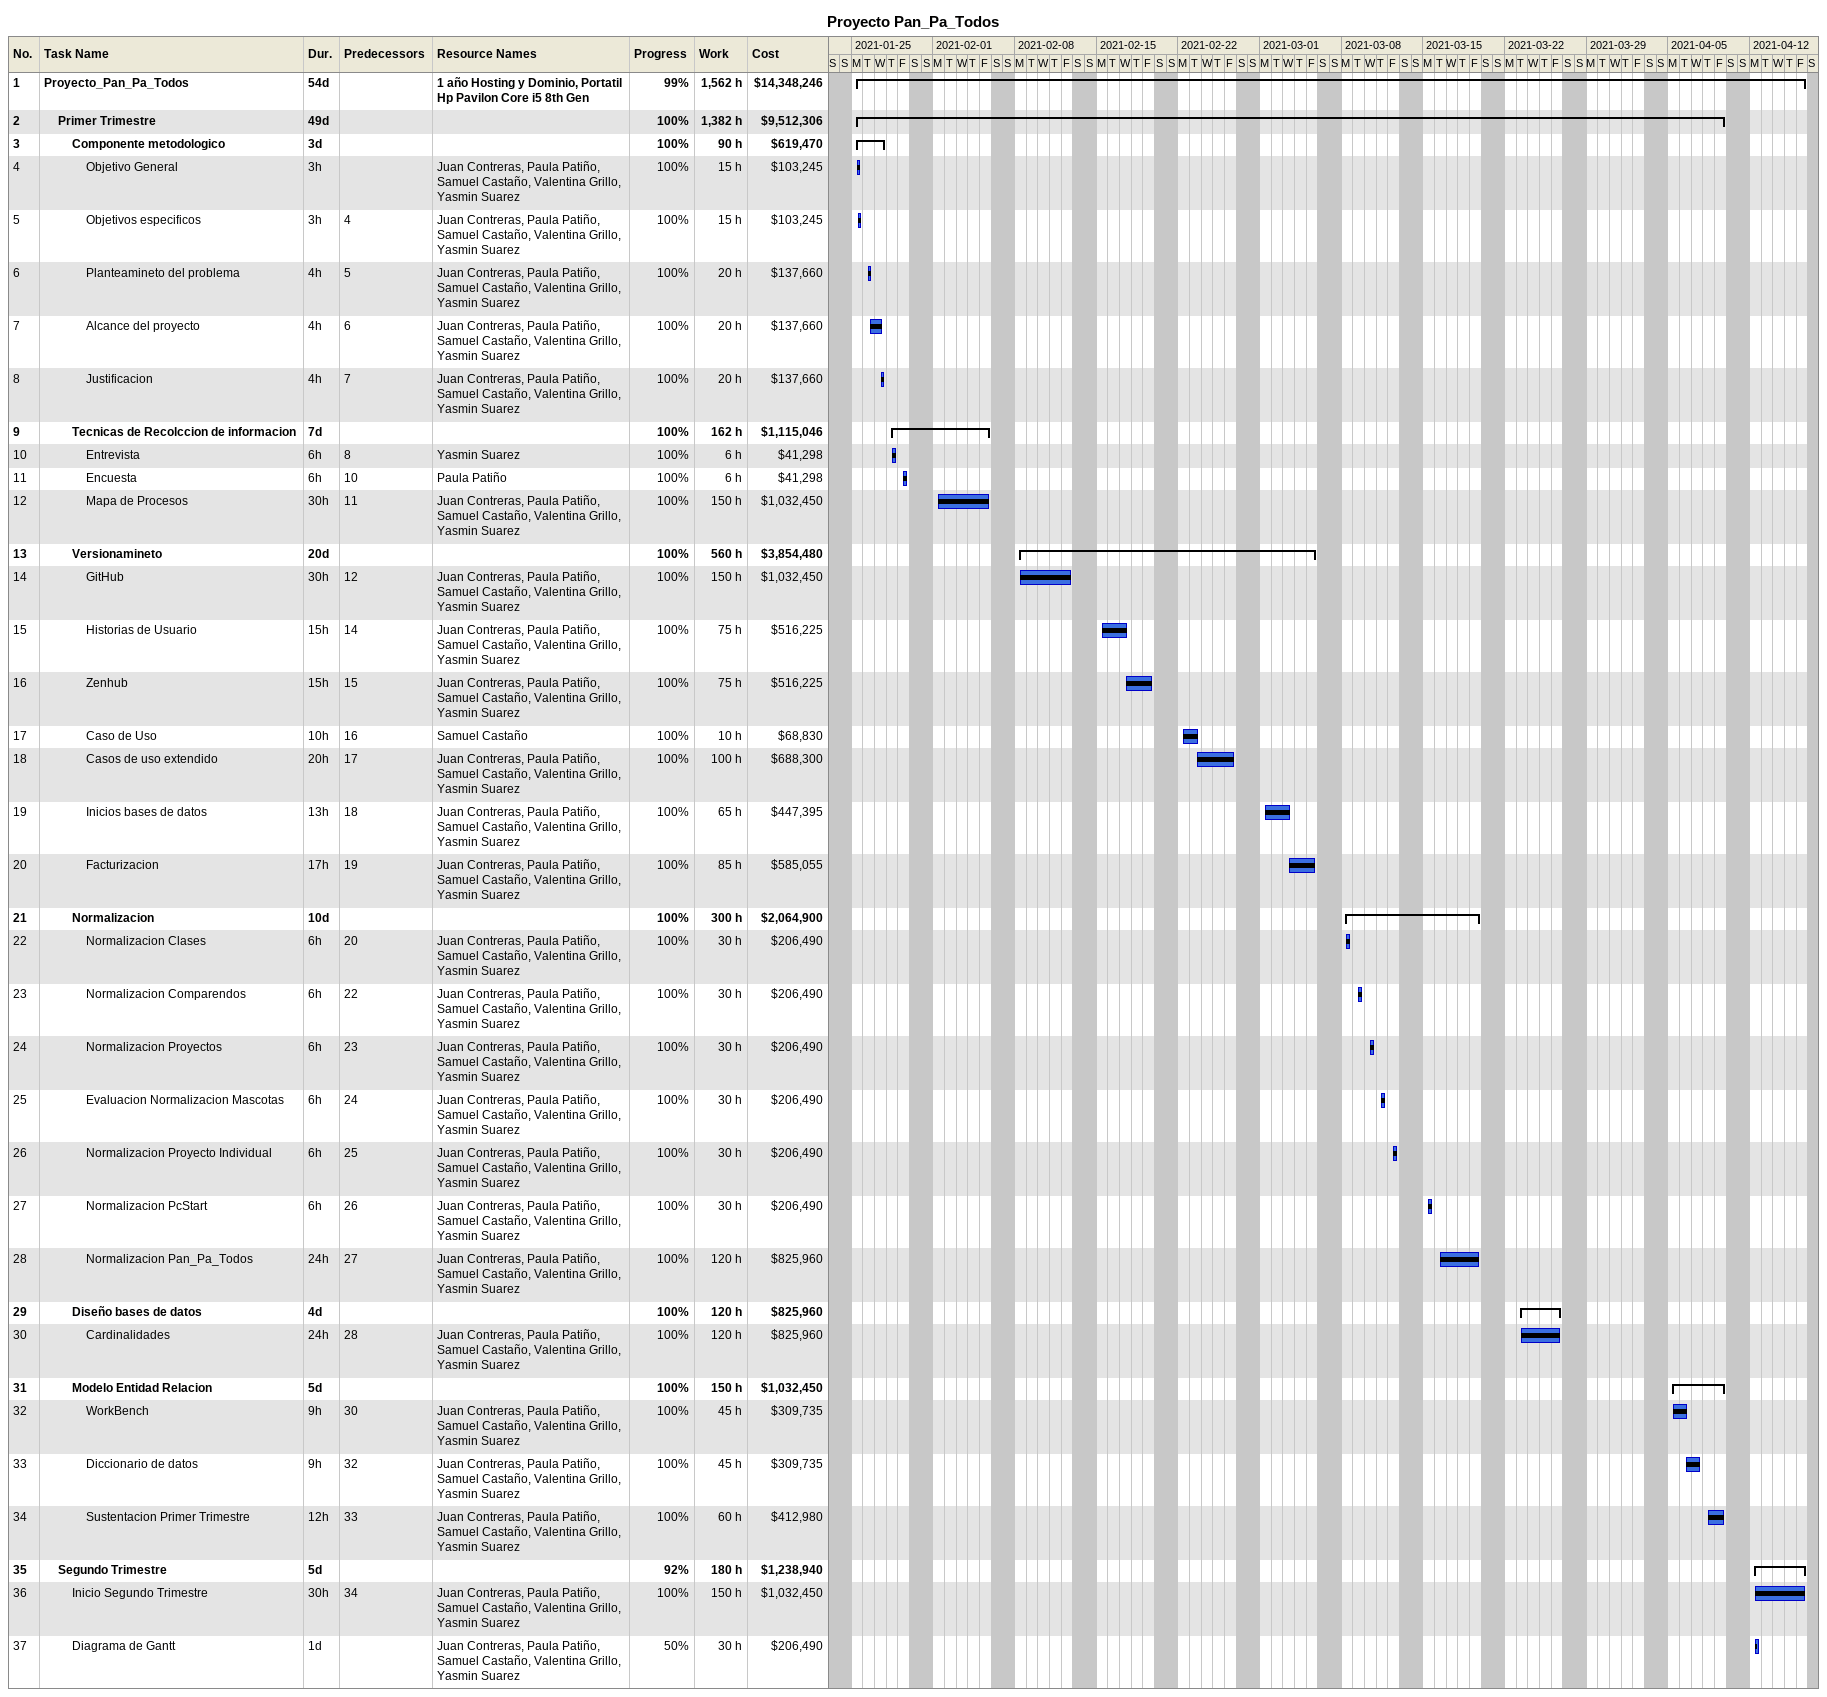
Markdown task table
Proyecto Pan_Pa_Todos

| ID | Level | Task | Duration | Start | Finish | Predecessors | Resources | % complete | Work (h) | Cost ($) |
|---|---|---|---|---|---|---|---|---|---|---|
| 1 | 1 | **Proyecto_Pan_Pa_Todos** | 54d | 2021-01-25 | 2021-04-16 |  | 1 año Hosting y Dominio, Portatil Hp Pavilon Core i5 8th Gen | 99 | 1562 | 14348246 |
| 2 | 2 | **Primer Trimestre** | 49d | 2021-01-25 | 2021-04-09 |  |  | 100 | 1382 | 9512306 |
| 3 | 3 | **Componente metodologico** | 3d | 2021-01-25 | 2021-01-27 |  |  | 100 | 90 | 619470 |
| 4 | 4 | Objetivo General | 3h | 2021-01-25 | 2021-01-25 |  | Juan Contreras, Paula Patiño, Samuel Castaño, Valentina Grillo, Yasmin Suarez | 100 | 15 | 103245 |
| 5 | 4 | Objetivos especificos | 3h | 2021-01-25 | 2021-01-25 | 4 | Juan Contreras, Paula Patiño, Samuel Castaño, Valentina Grillo, Yasmin Suarez | 100 | 15 | 103245 |
| 6 | 4 | Planteamineto del problema | 4h | 2021-01-26 | 2021-01-26 | 5 | Juan Contreras, Paula Patiño, Samuel Castaño, Valentina Grillo, Yasmin Suarez | 100 | 20 | 137660 |
| 7 | 4 | Alcance del proyecto | 4h | 2021-01-26 | 2021-01-27 | 6 | Juan Contreras, Paula Patiño, Samuel Castaño, Valentina Grillo, Yasmin Suarez | 100 | 20 | 137660 |
| 8 | 4 | Justificacion | 4h | 2021-01-27 | 2021-01-27 | 7 | Juan Contreras, Paula Patiño, Samuel Castaño, Valentina Grillo, Yasmin Suarez | 100 | 20 | 137660 |
| 9 | 3 | **Tecnicas de Recolccion de informacion** | 7d | 2021-01-28 | 2021-02-05 |  |  | 100 | 162 | 1115046 |
| 10 | 4 | Entrevista | 6h | 2021-01-28 | 2021-01-28 | 8 | Yasmin Suarez | 100 | 6 | 41298 |
| 11 | 4 | Encuesta | 6h | 2021-01-29 | 2021-01-29 | 10 | Paula Patiño | 100 | 6 | 41298 |
| 12 | 4 | Mapa de Procesos | 30h | 2021-02-01 | 2021-02-05 | 11 | Juan Contreras, Paula Patiño, Samuel Castaño, Valentina Grillo, Yasmin Suarez | 100 | 150 | 1032450 |
| 13 | 3 | **Versionamineto** | 20d | 2021-02-08 | 2021-03-05 |  |  | 100 | 560 | 3854480 |
| 14 | 4 | GitHub | 30h | 2021-02-08 | 2021-02-12 | 12 | Juan Contreras, Paula Patiño, Samuel Castaño, Valentina Grillo, Yasmin Suarez | 100 | 150 | 1032450 |
| 15 | 4 | Historias de Usuario | 15h | 2021-02-15 | 2021-02-17 | 14 | Juan Contreras, Paula Patiño, Samuel Castaño, Valentina Grillo, Yasmin Suarez | 100 | 75 | 516225 |
| 16 | 4 | Zenhub | 15h | 2021-02-17 | 2021-02-19 | 15 | Juan Contreras, Paula Patiño, Samuel Castaño, Valentina Grillo, Yasmin Suarez | 100 | 75 | 516225 |
| 17 | 4 | Caso de Uso | 10h | 2021-02-22 | 2021-02-23 | 16 | Samuel Castaño | 100 | 10 | 68830 |
| 18 | 4 | Casos de uso extendido | 20h | 2021-02-23 | 2021-02-26 | 17 | Juan Contreras, Paula Patiño, Samuel Castaño, Valentina Grillo, Yasmin Suarez | 100 | 100 | 688300 |
| 19 | 4 | Inicios bases de datos | 13h | 2021-03-01 | 2021-03-03 | 18 | Juan Contreras, Paula Patiño, Samuel Castaño, Valentina Grillo, Yasmin Suarez | 100 | 65 | 447395 |
| 20 | 4 | Facturizacion | 17h | 2021-03-03 | 2021-03-05 | 19 | Juan Contreras, Paula Patiño, Samuel Castaño, Valentina Grillo, Yasmin Suarez | 100 | 85 | 585055 |
| 21 | 3 | **Normalizacion** | 10d | 2021-03-08 | 2021-03-19 |  |  | 100 | 300 | 2064900 |
| 22 | 4 | Normalizacion Clases | 6h | 2021-03-08 | 2021-03-08 | 20 | Juan Contreras, Paula Patiño, Samuel Castaño, Valentina Grillo, Yasmin Suarez | 100 | 30 | 206490 |
| 23 | 4 | Normalizacion Comparendos | 6h | 2021-03-09 | 2021-03-09 | 22 | Juan Contreras, Paula Patiño, Samuel Castaño, Valentina Grillo, Yasmin Suarez | 100 | 30 | 206490 |
| 24 | 4 | Normalizacion Proyectos | 6h | 2021-03-10 | 2021-03-10 | 23 | Juan Contreras, Paula Patiño, Samuel Castaño, Valentina Grillo, Yasmin Suarez | 100 | 30 | 206490 |
| 25 | 4 | Evaluacion Normalizacion Mascotas | 6h | 2021-03-11 | 2021-03-11 | 24 | Juan Contreras, Paula Patiño, Samuel Castaño, Valentina Grillo, Yasmin Suarez | 100 | 30 | 206490 |
| 26 | 4 | Normalizacion Proyecto Individual | 6h | 2021-03-12 | 2021-03-12 | 25 | Juan Contreras, Paula Patiño, Samuel Castaño, Valentina Grillo, Yasmin Suarez | 100 | 30 | 206490 |
| 27 | 4 | Normalizacion PcStart | 6h | 2021-03-15 | 2021-03-15 | 26 | Juan Contreras, Paula Patiño, Samuel Castaño, Valentina Grillo, Yasmin Suarez | 100 | 30 | 206490 |
| 28 | 4 | Normalizacion Pan_Pa_Todos | 24h | 2021-03-16 | 2021-03-19 | 27 | Juan Contreras, Paula Patiño, Samuel Castaño, Valentina Grillo, Yasmin Suarez | 100 | 120 | 825960 |
| 29 | 3 | **Diseño bases de datos** | 4d | 2021-03-23 | 2021-03-26 |  |  | 100 | 120 | 825960 |
| 30 | 4 | Cardinalidades | 24h | 2021-03-23 | 2021-03-26 | 28 | Juan Contreras, Paula Patiño, Samuel Castaño, Valentina Grillo, Yasmin Suarez | 100 | 120 | 825960 |
| 31 | 3 | **Modelo Entidad Relacion** | 5d | 2021-04-05 | 2021-04-09 |  |  | 100 | 150 | 1032450 |
| 32 | 4 | WorkBench | 9h | 2021-04-05 | 2021-04-06 | 30 | Juan Contreras, Paula Patiño, Samuel Castaño, Valentina Grillo, Yasmin Suarez | 100 | 45 | 309735 |
| 33 | 4 | Diccionario de datos | 9h | 2021-04-06 | 2021-04-07 | 32 | Juan Contreras, Paula Patiño, Samuel Castaño, Valentina Grillo, Yasmin Suarez | 100 | 45 | 309735 |
| 34 | 4 | Sustentacion Primer Trimestre | 12h | 2021-04-08 | 2021-04-09 | 33 | Juan Contreras, Paula Patiño, Samuel Castaño, Valentina Grillo, Yasmin Suarez | 100 | 60 | 412980 |
| 35 | 2 | **Segundo Trimestre** | 5d | 2021-04-12 | 2021-04-16 |  |  | 92 | 180 | 1238940 |
| 36 | 3 | Inicio Segundo Trimestre | 30h | 2021-04-12 | 2021-04-16 | 34 | Juan Contreras, Paula Patiño, Samuel Castaño, Valentina Grillo, Yasmin Suarez | 100 | 150 | 1032450 |
| 37 | 3 | Diagrama de Gantt | 1d | 2021-04-12 | 2021-04-12 |  | Juan Contreras, Paula Patiño, Samuel Castaño, Valentina Grillo, Yasmin Suarez | 50 | 30 | 206490 |
